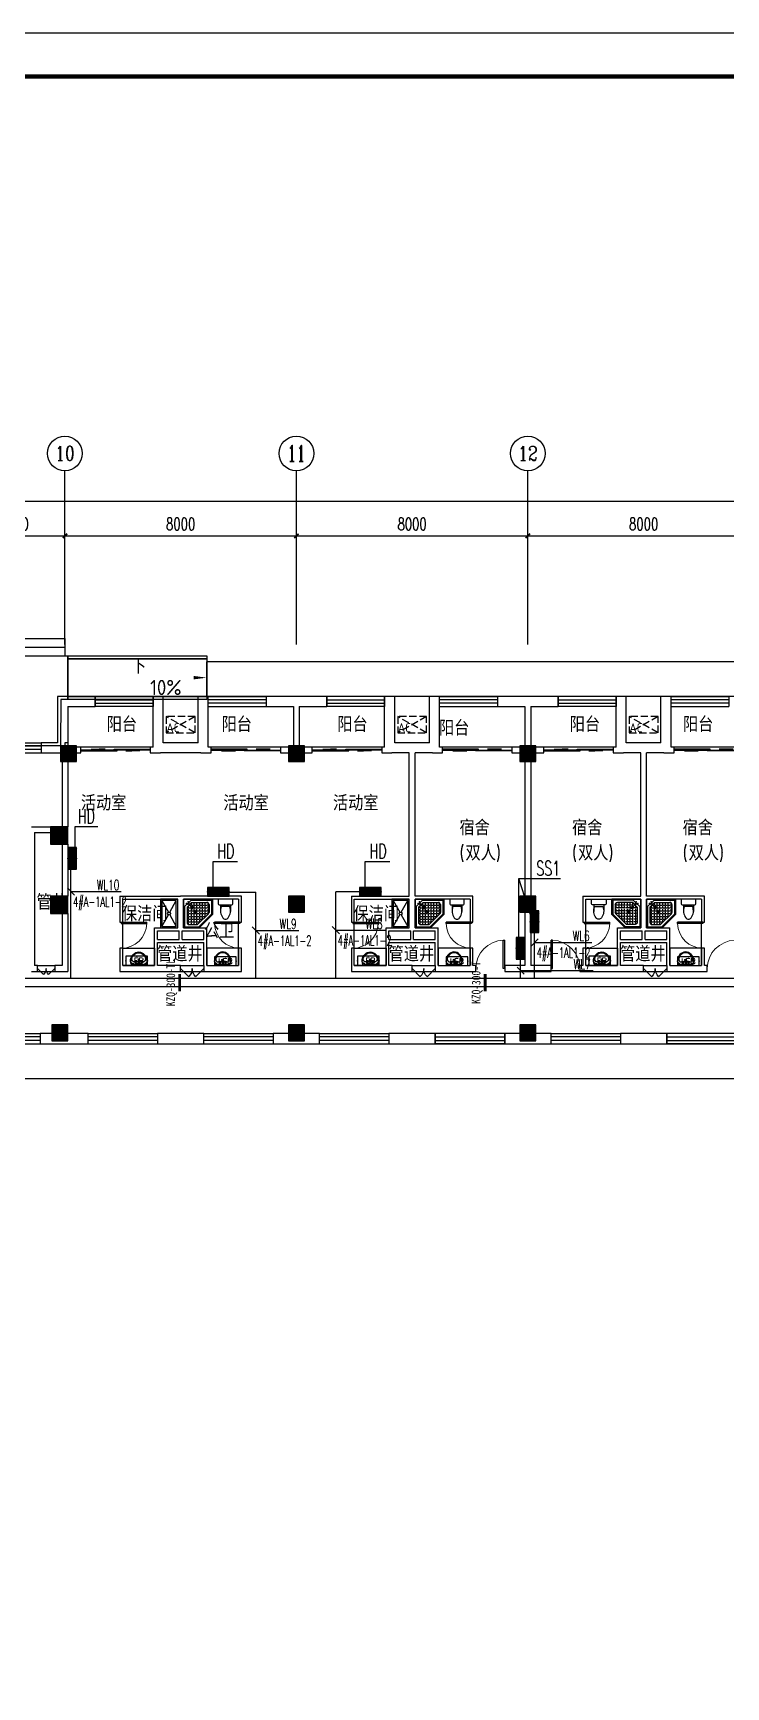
# Model space of a CAD drawing. Extents: x 1725663 to 4653551, y -550461 to 248782.
# Drawn here: x 2118950 to 2142894, y -62416 to -5262 of the extents above; entities that cross this region are included whole.
import ezdxf
from ezdxf.enums import TextEntityAlignment as Align

# ---------------------------------------------------------------- set-up
doc = ezdxf.new("R2010")
doc.units = 0
doc.header["$LTSCALE"] = 1000
doc.linetypes.add('DASH', pattern=[0.35, 0.25, -0.1])
for name, color, linetype in [('0-底图', 7, 'Continuous'), ('A-ANNO-IDEN', 3, 'Continuous'), ('A-ANNO-TXT', 7, 'Continuous'), ('AXIS', 3, 'Continuous'), ('AXIS_TEXT', 7, 'Continuous'), ('BTTK', 7, 'Continuous'), ('CABLETRAY', 4, 'Continuous'), ('CLAYER', 7, 'Continuous'), ('COLUMN', 255, 'Continuous'), ('DIM-照明', 3, 'Continuous'), ('DIM-箱柜', 7, 'Continuous'), ('DOOR_FIRE', 4, 'Continuous'), ('E2-楼梯、坡道', 52, 'Continuous'), ('EQUIP-箱柜', 3, 'Continuous'), ('GROUND', 2, 'Continuous'), ('PUB_HATCH', 8, 'Continuous'), ('PUB_TEXT', 7, 'Continuous'), ('PUB_TITLE', 4, 'Continuous'), ('TEL_TEXT', 7, 'Continuous'), ('WALL', 2, 'Continuous'), ('WINDOW', 4, 'Continuous'), ('WIRE-照明', 6, 'Continuous'), ('抗震支吊架', 2, 'Continuous'), ('洁具', 213, 'Continuous'), ('空调外机', 211, 'Continuous')]:
    doc.layers.add(name, color=color, linetype=linetype)
doc.styles.add('_TCH_AXIS', font='COMPLEX', dxfattribs={"bigfont": 'GBCBIG'})
doc.styles.add('_TEL_DIM', font='SIMPLEX', dxfattribs={"width": 0.8, "height": 3.5, "bigfont": 'HZTXT'})
doc.styles.add('A_DIM_T3', font='SIMPLEX', dxfattribs={"width": 0.7, "bigfont": 'HZ'})
doc.styles.add('COMPLEX', font='COMPLEX')
doc.styles.add('HZ(TK)', font='geniso.shx', dxfattribs={"width": 0.9, "bigfont": 'hztxt.shx'})
doc.styles.add('kzcad', font='', dxfattribs={"width": 0.8})
doc.styles.get("Standard").update_dxf_attribs({"font": 'geniso.shx', "bigfont": 'hztxt.shx'})
doc.styles.get('kzcad').set_extended_font_data('SimSun')
doc.dimstyles.new('_TCH_ARCH&&150', dxfattribs={"dimtxt": 420, "dimasz": 150, "dimexe": 375, "dimexo": 450, "dimgap": 202.5, "dimtad": 1, "dimdec": 0, "dimzin": 0, "dimdsep": 46, "dimtxsty": 'A_DIM_T3', "dimblk": 'ARCHTICK', "dimcen": 0.09, "dimclrt": 7, "dimazin": 2, "dimtfac": 1, "dimtdec": 0, "dimtix": 1, "dimtmove": 2, "dimatfit": 3, "dimfxl": 150, "dimtolj": 1, "dimtzin": 0, "dimarcsym": 0})

# ---------------------------------------------------------------- blocks, each defined once
blk = doc.blocks.new('vhtemplate_2020年新竖式图框_A0')
at = {"layer": 'PUB_TITLE', "color": 7}
blk.add_lwpolyline([(0, 0), (1189, 0), (1189, 841), (0, 841)], close=True, dxfattribs=at)
at = {"layer": 'PUB_TITLE', "const_width": 1}
blk.add_lwpolyline([(25, 10), (1179, 10), (1179, 831), (25, 831)], close=True, dxfattribs=at)
at = {"layer": 'BTTK', "color": 4, "style": 'HZ(TK)', "width": 0.9}
for tag, p in [('合作单位', (1144, 743.5)), ('建设单位', (1144, 209.5)), ('工程名称', (1144, 176.5)), ('子项名称', (1154, 160)), ('图纸名称', (1144, 141))]:
    blk.add_attdef(tag, text='', height=3.5, dxfattribs=at).set_placement(p, align=Align.MIDDLE_CENTER)
for tag, p in [('注册证书号', (1156.5, 309.01)), ('注册印章号', (1156.5, 301.01)), ('设计号', (1154, 193)), ('图别', (1137.75, 34)), ('图号', (1170.25, 34)), ('版本号', (1137.75, 26)), ('日期', (1170.25, 26))]:
    blk.add_attdef(tag, text='', height=3.5, dxfattribs=at).set_placement(p, align=Align.MIDDLE)
blk = doc.blocks.new('*X490')
at = {"color": 0}
for p, q in [((-250, 33), (-83, 200)), ((-250, 68), (-118, 200)), ((-250, 104), (-154, 200)), ((-250, 139), (-189, 200)), ((-250, 174), (-224, 200)), ((-247, 0), (-47, 200)), ((-212, 0), (-12, 200)), ((-177, 0), (23, 200)), ((-141, 0), (59, 200)), ((-106, 0), (94, 200)), ((-71, 0), (129, 200)), ((-35, 0), (165, 200)), ((0, 0), (200, 200)), ((35, 0), (235, 200)), ((71, 0), (250, 179)), ((106, 0), (250, 144)), ((141, 0), (250, 109)), ((177, 0), (250, 73)), ((212, 0), (250, 38)), ((247, 0), (250, 3))]:
    blk.add_line(p, q, dxfattribs=at)
blk = doc.blocks.new('$equip$00002943')
for p, q in [((-0.75, 0.6), (-0.75, 0)), ((0.75, 0.6), (-0.75, 0.6)), ((-0.75, 0), (0.75, 0)), ((0.75, 0), (0.75, 0.6))]:
    blk.add_line(p, q)
for points, const_width in [([(-0.75, 0.3), (0.75, 0.3)], 0.6), ([(-0.75, 0.6), (-0.75, 0), (0.75, 0), (0.75, 0.6), (-0.75, 0.6), (-0.75, 0)], 0.02)]:
    blk.add_lwpolyline(points, dxfattribs=dict(const_width=const_width))
for p in [(-0.75, 0.3), (0, 0.6), (0, 0), (0.75, 0.3)]:
    blk.add_point(p)
at = {"xscale": 0.00300000000061118, "yscale": 0.00300000000061118, "zscale": 0.00300000000061118}
blk.add_blockref('*X490', (0, 0), dxfattribs=at)
at = {"color": 7, "style": '_TEL_DIM', "flags": 1}
for tag in ['A', 'REMARK']:
    blk.add_attdef(tag, text='', height=0.00002, dxfattribs=at).set_placement((0, 0), align=Align.MIDDLE_CENTER)
blk = doc.blocks.new('$equip$00002908')
for p, q in [((0.75, 0.6), (-0.75, 0.6)), ((-0.75, 0.6), (-0.75, 0)), ((-0.75, 0), (0.75, 0)), ((0.75, 0), (0.75, 0.6))]:
    blk.add_line(p, q)
at = {"const_width": 0.04}
blk.add_lwpolyline([(-0.75, 0.6), (-0.75, 0), (0.75, 0), (0.75, 0.6), (-0.75, 0.6), (-0.75, 0)], dxfattribs=at)
for p in [(-0.75, 0.3), (0, 0.6), (0, 0), (0.75, 0.3)]:
    blk.add_point(p)
at = {"color": 7, "style": '_TEL_DIM'}
blk.add_attdef('$TEXT$', text='', height=0.4, dxfattribs=at).set_placement((0, 0.3), align=Align.MIDDLE_CENTER)
at = {"color": 7, "style": '_TEL_DIM', "flags": 1}
for tag in ['A', 'REMARK']:
    blk.add_attdef(tag, text='', height=0.00002, dxfattribs=at).set_placement((0, 0), align=Align.MIDDLE_CENTER)
blk = doc.blocks.new('$lvtry$00000178')
at = {"color": 0}
for p, q in [((-238, 0), (238, 0)), ((-214, -36), (-272, -91)), ((-180, -23), (180, -23)), ((-142, -105), (140, -105)), ((140, -105), (-142, -105)), ((216, -37), (268, -91))]:
    blk.add_line(p, q, dxfattribs=at)
blk.add_lwpolyline([(-104, -430, 0.224698), (110, -425, 0.348046), (269, -79), (239, 0), (-241, 0), (-271, -79, 0.356844)], format="xyb", close=True, dxfattribs=at)
for centre, radius in [((-100, -65), 16.3), ((1, -172), 31.6), ((100, -65), 16.3)]:
    blk.add_circle(centre, radius, dxfattribs=at)
at = {"color": 0, "lineweight": 13}
blk.add_circle((1, -172), 23, dxfattribs=at)
at = {"color": 0}
for centre, radius, start, end in [((-142, -205), 100, 90, 190.5602), ((-1, -179), 243, 190.5602, 349.4398), ((-180, -73), 50, 90, 133.181), ((140, -205), 100, 349.4398, 90), ((180, -73), 50, 44.5607, 90)]:
    blk.add_arc(centre, radius, start, end, dxfattribs=at)
for p in [(0, -65), (1, -172)]:
    blk.add_point(p, dxfattribs=at)
blk = doc.blocks.new('1F平面-CAD导入_dwg_Drawing4_t3_dwg_$plan$00001613-474159-1F-927810-1F')
at = {"layer": '洁具'}
for p, q in [((-200, 170), (-430, 170)), ((-260, -140), (-260, 140)), ((-30, 250), (-170, 250)), ((-200, -170), (-200, -220)), ((-170, -250), (-30, -250))]:
    blk.add_line(p, q, dxfattribs=at)
for points in [[(-200, 220), (-200, 170), (-200, -170), (-430, -170)], [(0, -220), (0, 220)]]:
    blk.add_lwpolyline(points, dxfattribs=at)
for centre, radius, start, end in [((-590, 0), 110, 123.4509, 236.5491), ((-413, -227), 398, 67.4505, 126.6381), ((-170, 220), 30, 90, 180), ((-30, 220), 30, 0, 90), ((-413, 227), 398, 233.3619, 292.5495), ((-170, -220), 30, 180, 270), ((-30, -220), 30, 270, 0)]:
    blk.add_arc(centre, radius, start, end, dxfattribs=at)
blk = doc.blocks.new('$lvtry$00000169')
at = {"color": 0}
for p, q in [((259, -36), (259, 0)), ((36, -259), (0, -259)), ((24, -259), (24, -976)), ((259, -36), (36, -259)), ((36, -259), (36, -964)), ((276, -120), (120, -276)), ((120, -276), (120, -808)), ((120, -309), (147, -309)), ((120, -405), (147, -405)), ((120, -501), (147, -501)), ((144, -151), (291, -298)), ((151, -144), (298, -291)), ((173, -309), (173, -239)), ((173, -309), (243, -309)), ((173, -405), (173, -335)), ((173, -405), (243, -405)), ((173, -501), (173, -431)), ((173, -501), (243, -501)), ((173, -598), (173, -528)), ((183, -213), (205, -213)), ((220, -213), (243, -213)), ((259, -24), (976, -24)), ((259, -36), (964, -36)), ((270, -213), (270, -143)), ((270, -213), (340, -213)), ((270, -263), (270, -239)), ((270, -405), (270, -335)), ((270, -405), (340, -405)), ((270, -501), (270, -431)), ((270, -501), (340, -501)), ((270, -598), (270, -528)), ((276, -120), (808, -120)), ((334, -309), (340, -309)), ((366, -213), (366, -143)), ((366, -213), (436, -213)), ((366, -309), (366, -239)), ((366, -309), (436, -309)), ((366, -405), (366, -335)), ((366, -405), (379, -405)), ((366, -501), (366, -431)), ((366, -501), (436, -501)), ((366, -598), (366, -528)), ((462, -213), (462, -143)), ((462, -213), (532, -213)), ((462, -309), (462, -239)), ((462, -309), (532, -309)), ((462, -405), (462, -335)), ((462, -405), (532, -405)), ((462, -501), (462, -431)), ((462, -501), (532, -501)), ((462, -598), (462, -528)), ((859, -511), (511, -859)), ((964, -525), (525, -964)), ((976, -530), (530, -976)), ((558, -213), (558, -143)), ((558, -213), (628, -213)), ((558, -309), (558, -239)), ((558, -309), (628, -309)), ((558, -405), (558, -335)), ((558, -405), (628, -405)), ((558, -501), (558, -431)), ((558, -501), (628, -501)), ((558, -598), (558, -528)), ((655, -213), (655, -143)), ((655, -213), (725, -213)), ((655, -309), (655, -239)), ((655, -309), (725, -309)), ((655, -405), (655, -335)), ((655, -405), (725, -405)), ((655, -501), (655, -431)), ((655, -501), (725, -501)), ((655, -598), (655, -528)), ((751, -213), (751, -143)), ((751, -213), (821, -213)), ((751, -309), (751, -239)), ((751, -309), (821, -309)), ((751, -405), (751, -335)), ((751, -405), (821, -405)), ((751, -501), (751, -431)), ((751, -501), (821, -501)), ((751, -598), (751, -528)), ((847, -213), (847, -143)), ((847, -213), (880, -213)), ((847, -309), (847, -239)), ((847, -309), (880, -309)), ((847, -405), (847, -335)), ((847, -405), (880, -405)), ((847, -501), (847, -431)), ((847, -501), (867, -501)), ((880, -192), (880, -460)), ((964, -36), (976, -24)), ((964, -36), (964, -525)), ((964, -525), (976, -530)), ((976, -24), (976, -530)), ((36, -964), (24, -976)), ((24, -976), (530, -976)), ((36, -964), (525, -964)), ((120, -598), (147, -598)), ((120, -694), (147, -694)), ((120, -790), (147, -790)), ((173, -598), (243, -598)), ((173, -694), (173, -624)), ((173, -694), (243, -694)), ((173, -790), (173, -720)), ((173, -790), (243, -790)), ((173, -878), (173, -816)), ((192, -880), (460, -880)), ((270, -598), (340, -598)), ((270, -694), (270, -624)), ((270, -694), (340, -694)), ((270, -790), (270, -720)), ((270, -790), (340, -790)), ((270, -880), (270, -816)), ((366, -598), (436, -598)), ((366, -694), (366, -624)), ((366, -694), (436, -694)), ((366, -790), (366, -720)), ((366, -790), (436, -790)), ((366, -880), (366, -816)), ((462, -598), (532, -598)), ((462, -694), (462, -624)), ((462, -694), (532, -694)), ((462, -790), (462, -720)), ((462, -790), (532, -790)), ((462, -880), (462, -816)), ((525, -964), (530, -976)), ((558, -598), (628, -598)), ((558, -694), (558, -624)), ((558, -694), (628, -694)), ((558, -790), (558, -720)), ((558, -790), (580, -790)), ((655, -598), (725, -598)), ((655, -694), (655, -624)), ((655, -694), (676, -694)), ((751, -598), (773, -598))]:
    blk.add_line(p, q, dxfattribs=at)
blk.add_lwpolyline([(0, 0), (0, -1000), (540, -1000), (1000, -540), (1000, 0)], close=True)
for points in [[(0, 0), (0, -1000)], [(0, 0), (1000, 0)], [(1000, 0), (1000, -540)], [(136, -190), (148, -178), (132, -162), (121, -174)], [(190, -136), (178, -148), (162, -132), (174, -121)], [(1000, -540), (540, -1000)], [(0, -1000), (540, -1000)]]:
    blk.add_lwpolyline(points, close=True, dxfattribs=at)
for radius in [43.8, 31.1]:
    blk.add_circle((416, -428), radius, dxfattribs=at)
for centre, radius, start, end in [((296, -296), 40.6, 142.583, 128.4197), ((296, -296), 28.6, 145.828, 125.6599), ((808, -192), 72, 0, 90), ((808, -460), 72, 315, 0), ((192, -808), 72, 180, 270), ((460, -808), 72, 270, 315)]:
    blk.add_arc(centre, radius, start, end, dxfattribs=at)
for p in [(103, -156, 0), (156, -102, 0), (416, -428, 0)]:
    blk.add_point(p, dxfattribs=at)
blk = doc.blocks.new('A$C70365C93')
at = {"layer": '洁具'}
blk.add_lwpolyline([(-1900, 2300), (-1900, 1700), (-800, 1700), (-800, 2300)], close=True, dxfattribs=at)
blk.add_blockref('$lvtry$00000178', (-1350, 2280), dxfattribs=at)
at = {"layer": '洁具', "extrusion": (0, 0, -1), "xscale": -1, "zscale": -1, "rotation": 90}
blk.add_blockref('1F平面-CAD导入_dwg_Drawing4_t3_dwg_$plan$00001613-474159-1F-927810-1F', (1450, 0), dxfattribs=at)
at = {"layer": '洁具', "rotation": 180}
blk.add_blockref('$lvtry$00000169', (0, 0), dxfattribs=at)
blk = doc.blocks.new('A$Cf5a72a1b')
at = {"layer": '空调外机', "linetype": 'DASH'}
for p, q in [((1000, 563), (0, 0)), ((1000, 0), (0, 563))]:
    blk.add_line(p, q, dxfattribs=at)
blk.add_lwpolyline([(1000, 563), (0, 563), (0, 0), (1000, 0)], close=True, dxfattribs=at)
at = {"layer": 'PUB_TEXT'}
blk.add_text('AC', height=315, dxfattribs=at).set_placement((5, 18))
blk = doc.blocks.new('_ArchTick')
at = {"color": 0, "linetype": 'ByBlock', "const_width": 0.4}
blk.add_lwpolyline([(-0.5, -0.5), (0.5, 0.5)], dxfattribs=at)
blk = doc.blocks.new('*D707')
at = {"layer": 'AXIS', "color": 0, "lineweight": -2, "transparency": 16777216}
for p, q in [((1497007, 55195), (1497007, 60070)), ((1604207, 55195), (1604207, 60070)), ((1497007, 59695), (1604207, 59695))]:
    blk.add_line(p, q, dxfattribs=at)
at = {"layer": 'Defpoints', "color": 0, "transparency": 16777216}
for p in [(1604207, 59695), (1497007, 54745), (1604207, 54745)]:
    blk.add_point(p, dxfattribs=at)
at = {"layer": 'AXIS', "color": 0, "lineweight": -2, "transparency": 16777216, "xscale": 150, "yscale": 150, "zscale": 150, "rotation": 180}
blk.add_blockref('_ArchTick', (1497007, 59695), dxfattribs=at)
at = {"layer": 'AXIS', "color": 0, "lineweight": -2, "transparency": 16777216, "xscale": 150, "yscale": 150, "zscale": 150}
blk.add_blockref('_ArchTick', (1604207, 59695), dxfattribs=at)
at = {"layer": 'AXIS', "color": 7, "transparency": 16777216, "insert": (1550607, 60108), "char_height": 420, "attachment_point": 5, "style": 'A_DIM_T3'}
blk.add_mtext('\\A1;107200', dxfattribs=at)
blk = doc.blocks.new('*D717')
at = {"layer": 'AXIS', "color": 0, "lineweight": -2, "transparency": 16777216}
for p, q in [((1553307, 55195), (1553307, 58870)), ((1556807, 55195), (1556807, 58870)), ((1553307, 58495), (1556807, 58495))]:
    blk.add_line(p, q, dxfattribs=at)
at = {"layer": 'Defpoints', "color": 0, "transparency": 16777216}
for p in [(1556807, 58495), (1553307, 54745), (1556807, 54745)]:
    blk.add_point(p, dxfattribs=at)
at = {"layer": 'AXIS', "color": 0, "lineweight": -2, "transparency": 16777216, "xscale": 150, "yscale": 150, "zscale": 150, "rotation": 180}
blk.add_blockref('_ArchTick', (1553307, 58495), dxfattribs=at)
at = {"layer": 'AXIS', "color": 0, "lineweight": -2, "transparency": 16777216, "xscale": 150, "yscale": 150, "zscale": 150}
blk.add_blockref('_ArchTick', (1556807, 58495), dxfattribs=at)
at = {"layer": 'AXIS', "color": 7, "transparency": 16777216, "insert": (1555057, 58908), "char_height": 420, "attachment_point": 5, "style": 'A_DIM_T3'}
blk.add_mtext('\\A1;3500', dxfattribs=at)
blk = doc.blocks.new('*D718')
at = {"layer": 'AXIS', "color": 0, "lineweight": -2, "transparency": 16777216}
for p, q in [((1556807, 55195), (1556807, 58870)), ((1564807, 55195), (1564807, 58870)), ((1556807, 58495), (1564807, 58495))]:
    blk.add_line(p, q, dxfattribs=at)
at = {"layer": 'Defpoints', "color": 0, "transparency": 16777216}
for p in [(1564807, 58495), (1556807, 54745), (1564807, 54745)]:
    blk.add_point(p, dxfattribs=at)
at = {"layer": 'AXIS', "color": 0, "lineweight": -2, "transparency": 16777216, "xscale": 150, "yscale": 150, "zscale": 150, "rotation": 180}
blk.add_blockref('_ArchTick', (1556807, 58495), dxfattribs=at)
at = {"layer": 'AXIS', "color": 0, "lineweight": -2, "transparency": 16777216, "xscale": 150, "yscale": 150, "zscale": 150}
blk.add_blockref('_ArchTick', (1564807, 58495), dxfattribs=at)
at = {"layer": 'AXIS', "color": 7, "transparency": 16777216, "insert": (1560807, 58908), "char_height": 420, "attachment_point": 5, "style": 'A_DIM_T3'}
blk.add_mtext('\\A1;8000', dxfattribs=at)
blk = doc.blocks.new('*D719')
at = {"layer": 'AXIS', "color": 0, "lineweight": -2, "transparency": 16777216}
for p, q in [((1564807, 55195), (1564807, 58870)), ((1572807, 55195), (1572807, 58870)), ((1564807, 58495), (1572807, 58495))]:
    blk.add_line(p, q, dxfattribs=at)
at = {"layer": 'Defpoints', "color": 0, "transparency": 16777216}
for p in [(1572807, 58495), (1564807, 54745), (1572807, 54745)]:
    blk.add_point(p, dxfattribs=at)
at = {"layer": 'AXIS', "color": 0, "lineweight": -2, "transparency": 16777216, "xscale": 150, "yscale": 150, "zscale": 150, "rotation": 180}
blk.add_blockref('_ArchTick', (1564807, 58495), dxfattribs=at)
at = {"layer": 'AXIS', "color": 0, "lineweight": -2, "transparency": 16777216, "xscale": 150, "yscale": 150, "zscale": 150}
blk.add_blockref('_ArchTick', (1572807, 58495), dxfattribs=at)
at = {"layer": 'AXIS', "color": 7, "transparency": 16777216, "insert": (1568807, 58908), "char_height": 420, "attachment_point": 5, "style": 'A_DIM_T3'}
blk.add_mtext('\\A1;8000', dxfattribs=at)
blk = doc.blocks.new('*D720')
at = {"layer": 'AXIS', "color": 0, "lineweight": -2, "transparency": 16777216}
for p, q in [((1572807, 55195), (1572807, 58870)), ((1580807, 55195), (1580807, 58870)), ((1572807, 58495), (1580807, 58495))]:
    blk.add_line(p, q, dxfattribs=at)
at = {"layer": 'Defpoints', "color": 0, "transparency": 16777216}
for p in [(1580807, 58495), (1572807, 54745), (1580807, 54745)]:
    blk.add_point(p, dxfattribs=at)
at = {"layer": 'AXIS', "color": 0, "lineweight": -2, "transparency": 16777216, "xscale": 150, "yscale": 150, "zscale": 150, "rotation": 180}
blk.add_blockref('_ArchTick', (1572807, 58495), dxfattribs=at)
at = {"layer": 'AXIS', "color": 0, "lineweight": -2, "transparency": 16777216, "xscale": 150, "yscale": 150, "zscale": 150}
blk.add_blockref('_ArchTick', (1580807, 58495), dxfattribs=at)
at = {"layer": 'AXIS', "color": 7, "transparency": 16777216, "insert": (1576807, 58908), "char_height": 420, "attachment_point": 5, "style": 'A_DIM_T3'}
blk.add_mtext('\\A1;8000', dxfattribs=at)
blk = doc.blocks.new('$WINLIB2D$00000001')
at = {"color": 0}
for points in [[(-0.5, 0.5), (-0.5, -0.5)], [(-0.5, 0.5), (0.5, 0.5)], [(0.5, -0.5), (0.5, 0.5)], [(0.5, 0.167), (-0.5, 0.167)], [(0.5, -0.167), (-0.5, -0.167)], [(-0.5, -0.5), (0.5, -0.5)]]:
    blk.add_lwpolyline(points, dxfattribs=at)
blk = doc.blocks.new('_AXISO')
blk.add_circle((0, 0), 0.5)
at = {"layer": 'AXIS_TEXT', "style": 'COMPLEX', "width": 1.041667}
blk.add_attdef('A', text='', height=0.56, dxfattribs=at).set_placement((-0.25, -0.28), (0.25, -0.28), align=Align.FIT)
blk = doc.blocks.new('$DorLib2D$00000116')
at = {"color": 0}
for p, q in [((-0.5, 0), (-0.146, 0.354)), ((0.5, 0), (0.146, 0.354))]:
    blk.add_line(p, q, dxfattribs=at)
for centre, start, end in [((-0.5, 0), 0, 45), ((0.5, 0), 135, 180)]:
    blk.add_arc(centre, 0.5, start, end, dxfattribs=at)
blk = doc.blocks.new('$DorLib2D$00000001')
for p, q in [((0.45, 0.975), (0.5, 0.975)), ((0.45, 0), (0.45, 0.975)), ((0.5, 0), (0.5, 0.975)), ((0.5, 0), (0.45, 0))]:
    blk.add_line(p, q)
at = {"lineweight": 13}
blk.add_arc((0.475, 0), 0.975, 91.4693, 180, dxfattribs=at)
blk = doc.blocks.new('$DorLib2D$00000131')
at = {"color": 0, "linetype": 'Continuous'}
for p, q in [((-0.5, 0.125), (-0.5, 0)), ((0.019, 0.125), (-0.5, 0.125)), ((-0.5, 0), (0.019, 0)), ((-0.024, 0), (0.5, 0)), ((-0.024, -0.125), (-0.024, 0)), ((0.019, 0), (0.019, 0.125)), ((0.15, 0.125), (0.232, 0.197)), ((0.35, 0.125), (0.15, 0.125)), ((0.232, 0.197), (0.232, 0.125)), ((0.5, 0), (0.5, -0.125)), ((-0.35, -0.125), (-0.15, -0.125)), ((-0.232, -0.197), (-0.232, -0.125)), ((-0.15, -0.125), (-0.232, -0.197)), ((0.5, -0.125), (-0.024, -0.125))]:
    blk.add_line(p, q, dxfattribs=at)
blk = doc.blocks.new('ghj')
at = {"layer": 'PUB_HATCH'}
for points in [[(1557207, 51245.3), (1556657, 51245.3), (1556657, 50695.3), (1557207, 50695.3)], [(1565082, 51245.3), (1564532, 51245.3), (1564532, 50695.3), (1565082, 50695.3)], [(1573082, 51245.3), (1572532, 51245.3), (1572532, 50695.3), (1573082, 50695.3)], [(1556907, 48445.3), (1556307, 48445.3), (1556307, 47845.3), (1556907, 47845.3)], [(1556907, 46045.3), (1556307, 46045.3), (1556307, 45445.3), (1556907, 45445.3)], [(1565082, 46045.3), (1564532, 46045.3), (1564532, 45495.3), (1565082, 45495.3)], [(1573082, 46045.3), (1572532, 46045.3), (1572532, 45495.3), (1573082, 45495.3)], [(1556907, 41595.3), (1556357, 41595.3), (1556357, 41045.3), (1556907, 41045.3)], [(1565082, 41595.3), (1564532, 41595.3), (1564532, 41045.3), (1565082, 41045.3)], [(1573082, 41595.3), (1572532, 41595.3), (1572532, 41045.3), (1573082, 41045.3)]]:
    blk.add_hatch(color=256, dxfattribs=at).paths.add_polyline_path(points)
for p, q in [((1560157, 45895.3), (1560382.7, 45489)), ((1560431.3, 45489), (1560657, 45895.3)), ((1568157, 45895.3), (1568382.7, 45489)), ((1568431.3, 45489), (1568657, 45895.3)), ((1560157, 44995.3), (1560382.7, 45401.6)), ((1560431.3, 45401.6), (1560657, 44995.3)), ((1568157, 44995.3), (1568382.7, 45401.6)), ((1568431.3, 45401.6), (1568657, 44995.3))]:
    blk.add_line(p, q)
for points in [[(1560107, 44945.3), (1560707, 44945.3), (1560707, 45945.3), (1560107, 45945.3)], [(1560157, 44995.3), (1560657, 44995.3), (1560657, 45895.3), (1560157, 45895.3)], [(1568107, 44945.3), (1568707, 44945.3), (1568707, 45945.3), (1568107, 45945.3)], [(1568157, 44995.3), (1568657, 44995.3), (1568657, 45895.3), (1568157, 45895.3)]]:
    blk.add_lwpolyline(points, close=True)
for centre in [(1560407, 45445.3), (1568407, 45445.3)]:
    blk.add_circle(centre, 50)
at = {"layer": 'A-ANNO-IDEN'}
blk.add_lwpolyline([(1556907, 53595.3, 0, 0, 0), (1561707, 53595.3, 0, 120, 0), (1561257, 53595.3, 0, 0, 0)], format="xyseb", dxfattribs=at)
at = {"layer": 'AXIS'}
for p, q in [((1556807, 54745.3), (1556807, 60745.3)), ((1564807, 54745.3), (1564807, 60745.3)), ((1572807, 54745.3), (1572807, 60745.3))]:
    blk.add_line(p, q, dxfattribs=at)
at = {"layer": 'COLUMN'}
for p, q in [((1557207, 51245.3), (1556657, 51245.3)), ((1556657, 51245.3), (1556657, 50695.3)), ((1557207, 50695.3), (1557207, 51245.3)), ((1565082, 51245.3), (1564532, 51245.3)), ((1564532, 51245.3), (1564532, 50695.3)), ((1565082, 50695.3), (1565082, 51245.3)), ((1573082, 51245.3), (1572532, 51245.3)), ((1572532, 51245.3), (1572532, 50695.3)), ((1573082, 50695.3), (1573082, 51245.3)), ((1556657, 50695.3), (1557207, 50695.3)), ((1564532, 50695.3), (1565082, 50695.3)), ((1572532, 50695.3), (1573082, 50695.3)), ((1556907, 48445.3), (1556307, 48445.3)), ((1556307, 48445.3), (1556307, 47845.3)), ((1556907, 47845.3), (1556907, 48445.3)), ((1556307, 47845.3), (1556907, 47845.3)), ((1556907, 46045.3), (1556307, 46045.3)), ((1556307, 46045.3), (1556307, 45445.3)), ((1556907, 45445.3), (1556907, 46045.3)), ((1565082, 46045.3), (1564532, 46045.3)), ((1564532, 46045.3), (1564532, 45495.3)), ((1565082, 45495.3), (1565082, 46045.3)), ((1573082, 46045.3), (1572532, 46045.3)), ((1572532, 46045.3), (1572532, 45495.3)), ((1573082, 45495.3), (1573082, 46045.3)), ((1556307, 45445.3), (1556907, 45445.3)), ((1564532, 45495.3), (1565082, 45495.3)), ((1572532, 45495.3), (1573082, 45495.3)), ((1556907, 41595.3), (1556357, 41595.3)), ((1556357, 41595.3), (1556357, 41045.3)), ((1556907, 41045.3), (1556907, 41595.3)), ((1565082, 41595.3), (1564532, 41595.3)), ((1564532, 41595.3), (1564532, 41045.3)), ((1565082, 41045.3), (1565082, 41595.3)), ((1573082, 41595.3), (1572532, 41595.3)), ((1572532, 41595.3), (1572532, 41045.3)), ((1573082, 41045.3), (1573082, 41595.3)), ((1556357, 41045.3), (1556907, 41045.3)), ((1564532, 41045.3), (1565082, 41045.3)), ((1572532, 41045.3), (1573082, 41045.3))]:
    blk.add_line(p, q, dxfattribs=at)
at = {"layer": 'DOOR_FIRE'}
for p, q in [((1555857, 43645.3), (1556457, 43645.3)), ((1555857, 43445.3), (1556457, 43445.3)), ((1560807, 43645.3), (1561607, 43645.3)), ((1560807, 43445.3), (1561607, 43445.3)), ((1568807, 43645.3), (1569607, 43645.3)), ((1568807, 43445.3), (1569607, 43445.3)), ((1576807, 43645.3), (1577607, 43645.3)), ((1576807, 43445.3), (1577607, 43445.3))]:
    blk.add_line(p, q, dxfattribs=at)
at = {"layer": 'E2-楼梯、坡道'}
for points in [[(1545207, 54645.3), (1545207, 54945.3), (1556807, 54945.3), (1556807, 54345.3)], [(1545207, 54345.3), (1545207, 54645.3), (1556807, 54645.3), (1556807, 54345.3)]]:
    blk.add_lwpolyline(points, dxfattribs=at)
for points in [[(1545407, 51245.3), (1545407, 52845.3), (1545207, 52845.3), (1545207, 54345.3), (1556907, 54345.3), (1556907, 52845.3), (1556667, 52845.3), (1556657, 51245.3)], [(1561707, 54345.3), (1561707, 54245.3), (1556907, 54245.3), (1556907, 54345.3)], [(1556907, 54245.3), (1561707, 54245.3), (1561707, 52945.3), (1556907, 52945.3)], [(1561707, 52945.3), (1561707, 52845.3), (1556907, 52845.3), (1556907, 52945.3)]]:
    blk.add_lwpolyline(points, close=True, dxfattribs=at)
at = {"layer": 'GROUND'}
for p, q in [((1561707, 52945.3), (1561707, 54145.3)), ((1588449.6, 54145.3), (1561707, 54145.3)), ((1515607, 39745.3), (1589057, 39745.3))]:
    blk.add_line(p, q, dxfattribs=at)
for points in [[(1588449.6, 52945.3), (1561707, 52945.3)], [(1515607, 40945.3), (1589057, 40945.3)]]:
    blk.add_lwpolyline(points, dxfattribs=at)
at = {"layer": 'WALL'}
for p, q in [((1557857, 52945.3), (1556557, 52945.3)), ((1556557, 52945.3), (1556557, 51345.3)), ((1556907, 52595.3), (1557857, 52595.3)), ((1556907, 52595.3), (1556907, 51245.3)), ((1557857, 52595.3), (1557857, 52945.3)), ((1560207, 52945.3), (1559857, 52945.3)), ((1559857, 52945.3), (1559857, 52595.3)), ((1559857, 51195.3), (1559857, 52595.3)), ((1560207, 51345.3), (1560207, 52945.3)), ((1561407, 51345.3), (1561407, 52945.3)), ((1561757, 52945.3), (1561407, 52945.3)), ((1561757, 52595.3), (1561757, 52945.3)), ((1561757, 51195.3), (1561757, 52595.3)), ((1564807, 52945.3), (1563757, 52945.3)), ((1563757, 52945.3), (1563757, 52595.3)), ((1563757, 52595.3), (1564707, 52595.3)), ((1564707, 52595.3), (1564707, 51245.3)), ((1565857, 52945.3), (1564807, 52945.3)), ((1564907, 52595.3), (1565857, 52595.3)), ((1564907, 52595.3), (1564907, 51245.3)), ((1565857, 52595.3), (1565857, 52945.3)), ((1568207, 52945.3), (1567857, 52945.3)), ((1567857, 52945.3), (1567857, 52595.3)), ((1567857, 51195.3), (1567857, 52595.3)), ((1568207, 51345.3), (1568207, 52945.3)), ((1569757, 52945.3), (1569407, 52945.3)), ((1569407, 51345.3), (1569407, 52945.3)), ((1569757, 52595.3), (1569757, 52945.3)), ((1569757, 51195.3), (1569757, 52595.3)), ((1572807, 52945.3), (1571757, 52945.3)), ((1571757, 52945.3), (1571757, 52595.3)), ((1571757, 52595.3), (1572707, 52595.3)), ((1572707, 52595.3), (1572707, 51245.3)), ((1573857, 52945.3), (1572807, 52945.3)), ((1572907, 52595.3), (1573857, 52595.3)), ((1572907, 52595.3), (1572907, 51245.3)), ((1573857, 52595.3), (1573857, 52945.3)), ((1576207, 52945.3), (1575857, 52945.3)), ((1575857, 52945.3), (1575857, 52595.3)), ((1575857, 51195.3), (1575857, 52595.3)), ((1576207, 51345.3), (1576207, 52945.3)), ((1577407, 51345.3), (1577407, 52945.3)), ((1577757, 52945.3), (1577407, 52945.3)), ((1577757, 52595.3), (1577757, 52945.3)), ((1577757, 51195.3), (1577757, 52595.3)), ((1556557, 51345.3), (1555982, 51345.3)), ((1555982, 51345.3), (1555982, 50995.3)), ((1555982, 50995.3), (1556657, 50995.3)), ((1556757, 51145.3), (1556757, 51145.3)), ((1556782, 51145.3), (1556782, 51145.3)), ((1556907, 51345.3), (1556807, 51345.3)), ((1556807, 51345.3), (1556807, 51245.3)), ((1556807, 51145.3), (1556807, 51145.3)), ((1557357, 51195.3), (1557207, 51195.3)), ((1557207, 50995.3), (1557357, 50995.3)), ((1557357, 50995.3), (1557357, 51195.3)), ((1559857, 51195.3), (1559757, 51195.3)), ((1559757, 51195.3), (1559757, 50995.3)), ((1559757, 50995.3), (1560107, 50995.3)), ((1561507, 50995.3), (1560107, 50995.3)), ((1561407, 51345.3), (1560207, 51345.3)), ((1561507, 50995.3), (1561857, 50995.3)), ((1561857, 51195.3), (1561757, 51195.3)), ((1561857, 50995.3), (1561857, 51195.3)), ((1564532, 51195.3), (1564257, 51195.3)), ((1564257, 51195.3), (1564257, 50995.3)), ((1564257, 50995.3), (1564532, 50995.3)), ((1565357, 51195.3), (1565082, 51195.3)), ((1565082, 50995.3), (1565357, 50995.3)), ((1565357, 50995.3), (1565357, 51195.3)), ((1567857, 51195.3), (1567757, 51195.3)), ((1567757, 51195.3), (1567757, 50995.3)), ((1567757, 50995.3), (1568107, 50995.3)), ((1568707, 50995.3), (1568107, 50995.3)), ((1568807, 51345.3), (1568207, 51345.3)), ((1568707, 46045.3), (1568707, 50995.3)), ((1569407, 51345.3), (1568807, 51345.3)), ((1569507, 50995.3), (1568907, 50995.3)), ((1568907, 46045.3), (1568907, 50995.3)), ((1569507, 50995.3), (1569857, 50995.3)), ((1569857, 51195.3), (1569757, 51195.3)), ((1569857, 50995.3), (1569857, 51195.3)), ((1572532, 51195.3), (1572257, 51195.3)), ((1572257, 51195.3), (1572257, 50995.3)), ((1572257, 50995.3), (1572532, 50995.3)), ((1573357, 51195.3), (1573082, 51195.3)), ((1573082, 50995.3), (1573357, 50995.3)), ((1573357, 50995.3), (1573357, 51195.3)), ((1575857, 51195.3), (1575757, 51195.3)), ((1575757, 51195.3), (1575757, 50995.3)), ((1575757, 50995.3), (1576107, 50995.3)), ((1576707, 50995.3), (1576107, 50995.3)), ((1576807, 51345.3), (1576207, 51345.3)), ((1576707, 46045.3), (1576707, 50995.3)), ((1577407, 51345.3), (1576807, 51345.3)), ((1577507, 50995.3), (1576907, 50995.3)), ((1576907, 46045.3), (1576907, 50995.3)), ((1577507, 50995.3), (1577857, 50995.3)), ((1577857, 51195.3), (1577757, 51195.3)), ((1577857, 50995.3), (1577857, 51195.3)), ((1556707, 50695.3), (1556707, 48445.3)), ((1556907, 50695.3), (1556907, 48445.3)), ((1572707, 50695.3), (1572707, 46045.3)), ((1572907, 50695.3), (1572907, 46045.3)), ((1555657, 48445.3), (1556307, 48445.3)), ((1555757, 48245.3), (1556307, 48245.3)), ((1555757, 48245.3), (1555757, 45895.3)), ((1556707, 47845.3), (1556707, 46045.3)), ((1556907, 47845.3), (1556907, 46045.3)), ((1555757, 45895.3), (1555757, 43645.3)), ((1558707, 46045.3), (1560807, 46045.3)), ((1558707, 46045.3), (1558707, 45145.3)), ((1558807, 45945.3), (1560707, 45945.3)), ((1558807, 45145.3), (1558807, 45945.3)), ((1560707, 44945.3), (1560707, 45945.3)), ((1562907, 46045.3), (1560807, 46045.3)), ((1560907, 44945.3), (1560907, 45945.3)), ((1562807, 45945.3), (1560907, 45945.3)), ((1562807, 45945.3), (1562807, 45145.3)), ((1562907, 45145.3), (1562907, 46045.3)), ((1566707, 46045.3), (1568707, 46045.3)), ((1566707, 46045.3), (1566707, 45145.3)), ((1566807, 45945.3), (1568707, 45945.3)), ((1566807, 45145.3), (1566807, 45945.3)), ((1568707, 44945.3), (1568707, 45945.3)), ((1570907, 46045.3), (1568907, 46045.3)), ((1568907, 44945.3), (1568907, 45945.3)), ((1570807, 45945.3), (1568907, 45945.3)), ((1570807, 45945.3), (1570807, 45145.3)), ((1570907, 45145.3), (1570907, 46045.3)), ((1574707, 46045.3), (1576707, 46045.3)), ((1574707, 46045.3), (1574707, 45145.3)), ((1574807, 45945.3), (1576707, 45945.3)), ((1574807, 45145.3), (1574807, 45945.3)), ((1576707, 44945.3), (1576707, 45945.3)), ((1578907, 46045.3), (1576907, 46045.3)), ((1576907, 44945.3), (1576907, 45945.3)), ((1578807, 45945.3), (1576907, 45945.3)), ((1578807, 45945.3), (1578807, 45145.3)), ((1578907, 45145.3), (1578907, 46045.3)), ((1556707, 45445.3), (1556707, 43645.3)), ((1556907, 45445.3), (1556907, 43445.3)), ((1572707, 45495.3), (1572707, 43645.3)), ((1572907, 45495.3), (1572907, 43645.3)), ((1558707, 45145.3), (1558807, 45145.3)), ((1559907, 44945.3), (1560707, 44945.3)), ((1559907, 44445.3), (1559907, 44945.3)), ((1560007, 44845.3), (1560757, 44845.3)), ((1560007, 44545.3), (1560007, 44845.3)), ((1560757, 44545.3), (1560757, 44845.3)), ((1560857, 44845.3), (1561607, 44845.3)), ((1560857, 44545.3), (1560857, 44845.3)), ((1560907, 44945.3), (1561707, 44945.3)), ((1561607, 44545.3), (1561607, 44845.3)), ((1561707, 44445.3), (1561707, 44945.3)), ((1562807, 45145.3), (1562907, 45145.3)), ((1566707, 45145.3), (1566807, 45145.3)), ((1567907, 44945.3), (1568707, 44945.3)), ((1567907, 44445.3), (1567907, 44945.3)), ((1568007, 44845.3), (1568757, 44845.3)), ((1568007, 44545.3), (1568007, 44845.3)), ((1568757, 44545.3), (1568757, 44845.3)), ((1568857, 44845.3), (1569607, 44845.3)), ((1568857, 44545.3), (1568857, 44845.3)), ((1568907, 44945.3), (1569707, 44945.3)), ((1569607, 44545.3), (1569607, 44845.3)), ((1569707, 44445.3), (1569707, 44945.3)), ((1570807, 45145.3), (1570907, 45145.3)), ((1574707, 45145.3), (1574807, 45145.3)), ((1575907, 44945.3), (1576707, 44945.3)), ((1575907, 44445.3), (1575907, 44945.3)), ((1576007, 44845.3), (1576757, 44845.3)), ((1576007, 44545.3), (1576007, 44845.3)), ((1576757, 44545.3), (1576757, 44845.3)), ((1576857, 44845.3), (1577607, 44845.3)), ((1576857, 44545.3), (1576857, 44845.3)), ((1576907, 44945.3), (1577707, 44945.3)), ((1577607, 44545.3), (1577607, 44845.3)), ((1577707, 44445.3), (1577707, 44945.3)), ((1578807, 45145.3), (1578907, 45145.3)), ((1558807, 44245.3), (1558707, 44245.3)), ((1558707, 44245.3), (1558707, 43445.3)), ((1558807, 43645.3), (1558807, 44245.3)), ((1559907, 43645.3), (1559907, 44445.3)), ((1560007, 44545.3), (1560757, 44545.3)), ((1560007, 44445.3), (1560807, 44445.3)), ((1560007, 43645.3), (1560007, 44445.3)), ((1560807, 44445.3), (1561607, 44445.3)), ((1560857, 44545.3), (1561607, 44545.3)), ((1561607, 43645.3), (1561607, 44445.3)), ((1561707, 43645.3), (1561707, 44445.3)), ((1562907, 44245.3), (1562807, 44245.3)), ((1562807, 44245.3), (1562807, 43645.3)), ((1562907, 43445.3), (1562907, 44245.3)), ((1566807, 44245.3), (1566707, 44245.3)), ((1566707, 44245.3), (1566707, 43445.3)), ((1566807, 43645.3), (1566807, 44245.3)), ((1567907, 43645.3), (1567907, 44445.3)), ((1568007, 44545.3), (1568757, 44545.3)), ((1568007, 44445.3), (1568807, 44445.3)), ((1568007, 43645.3), (1568007, 44445.3)), ((1568807, 44445.3), (1569607, 44445.3)), ((1568857, 44545.3), (1569607, 44545.3)), ((1569607, 43645.3), (1569607, 44445.3)), ((1569707, 43645.3), (1569707, 44445.3)), ((1570907, 44245.3), (1570807, 44245.3)), ((1570807, 44245.3), (1570807, 43645.3)), ((1570907, 43645.3), (1570907, 44245.3)), ((1574807, 44245.3), (1574707, 44245.3)), ((1574707, 44245.3), (1574707, 43645.3)), ((1574807, 43645.3), (1574807, 44245.3)), ((1575907, 43645.3), (1575907, 44445.3)), ((1576007, 44545.3), (1576757, 44545.3)), ((1576007, 44445.3), (1576807, 44445.3)), ((1576007, 43645.3), (1576007, 44445.3)), ((1576807, 44445.3), (1577607, 44445.3)), ((1576857, 44545.3), (1577607, 44545.3)), ((1577607, 43645.3), (1577607, 44445.3)), ((1577707, 43645.3), (1577707, 44445.3)), ((1578907, 44245.3), (1578807, 44245.3)), ((1578807, 44245.3), (1578807, 43645.3)), ((1578907, 43645.3), (1578907, 44245.3)), ((1555657, 43445.3), (1555857, 43445.3)), ((1555857, 43645.3), (1555757, 43645.3)), ((1555857, 43445.3), (1555857, 43645.3)), ((1556707, 43645.3), (1556457, 43645.3)), ((1556457, 43645.3), (1556457, 43445.3)), ((1556457, 43445.3), (1556907, 43445.3)), ((1558707, 43445.3), (1559907, 43445.3)), ((1558807, 43645.3), (1559907, 43645.3)), ((1559907, 43445.3), (1560807, 43445.3)), ((1560807, 43645.3), (1560007, 43645.3)), ((1560807, 43445.3), (1560807, 43645.3)), ((1561607, 43645.3), (1561607, 43445.3)), ((1561607, 43445.3), (1561707, 43445.3)), ((1561707, 43645.3), (1562807, 43645.3)), ((1561707, 43445.3), (1562907, 43445.3)), ((1566707, 43445.3), (1567907, 43445.3)), ((1566807, 43645.3), (1567907, 43645.3)), ((1567907, 43445.3), (1568807, 43445.3)), ((1568807, 43645.3), (1568007, 43645.3)), ((1568807, 43445.3), (1568807, 43645.3)), ((1569607, 43645.3), (1569607, 43445.3)), ((1569607, 43445.3), (1569707, 43445.3)), ((1569707, 43645.3), (1570807, 43645.3)), ((1569707, 43445.3), (1570907, 43445.3)), ((1571007, 43645.3), (1570907, 43645.3)), ((1570907, 43445.3), (1571007, 43445.3)), ((1571007, 43445.3), (1571007, 43645.3)), ((1572707, 43645.3), (1572007, 43645.3)), ((1572007, 43645.3), (1572007, 43445.3)), ((1572007, 43445.3), (1572807, 43445.3)), ((1572807, 43445.3), (1573607, 43445.3)), ((1573607, 43645.3), (1572907, 43645.3)), ((1573607, 43445.3), (1573607, 43645.3)), ((1574707, 43645.3), (1574607, 43645.3)), ((1574607, 43645.3), (1574607, 43445.3)), ((1574607, 43445.3), (1574707, 43445.3)), ((1574707, 43445.3), (1575907, 43445.3)), ((1574807, 43645.3), (1575907, 43645.3)), ((1575907, 43445.3), (1576807, 43445.3)), ((1576807, 43645.3), (1576007, 43645.3)), ((1576807, 43445.3), (1576807, 43645.3)), ((1577607, 43645.3), (1577607, 43445.3)), ((1577607, 43445.3), (1577707, 43445.3)), ((1577707, 43645.3), (1578807, 43645.3)), ((1577707, 43445.3), (1578907, 43445.3)), ((1579007, 43645.3), (1578907, 43645.3)), ((1578907, 43445.3), (1579007, 43445.3)), ((1579007, 43445.3), (1579007, 43645.3)), ((1556357, 41295.3), (1555957, 41295.3)), ((1555957, 41295.3), (1555957, 40945.3)), ((1557607, 41295.3), (1556907, 41295.3)), ((1557607, 40945.3), (1557607, 41295.3)), ((1561607, 41295.3), (1560007, 41295.3)), ((1560007, 41295.3), (1560007, 40945.3)), ((1561607, 40945.3), (1561607, 41295.3)), ((1564532, 41295.3), (1564007, 41295.3)), ((1564007, 41295.3), (1564007, 40945.3)), ((1565607, 41295.3), (1565082, 41295.3)), ((1565607, 40945.3), (1565607, 41295.3)), ((1569607, 41295.3), (1568007, 41295.3)), ((1568007, 41295.3), (1568007, 40945.3)), ((1569607, 40945.3), (1569607, 41295.3)), ((1572532, 41295.3), (1572007, 41295.3)), ((1572007, 41295.3), (1572007, 40945.3)), ((1573607, 41295.3), (1573082, 41295.3)), ((1573607, 40945.3), (1573607, 41295.3)), ((1577607, 41295.3), (1576007, 41295.3)), ((1576007, 41295.3), (1576007, 40945.3)), ((1577607, 40945.3), (1577607, 41295.3)), ((1555957, 40945.3), (1556632, 40945.3)), ((1556632, 40945.3), (1557607, 40945.3)), ((1560007, 40945.3), (1561607, 40945.3)), ((1564007, 40945.3), (1564807, 40945.3)), ((1564807, 40945.3), (1565607, 40945.3)), ((1568007, 40945.3), (1569607, 40945.3)), ((1572007, 40945.3), (1572807, 40945.3)), ((1572807, 40945.3), (1573607, 40945.3)), ((1576007, 40945.3), (1577607, 40945.3))]:
    blk.add_line(p, q, dxfattribs=at)
at = {"layer": 'WINDOW'}
for p, q in [((1559757, 51195.3), (1557357, 51195.3)), ((1564257, 51195.3), (1561857, 51195.3)), ((1567757, 51195.3), (1565357, 51195.3)), ((1572257, 51195.3), (1569857, 51195.3)), ((1575757, 51195.3), (1573357, 51195.3)), ((1580257, 51195.3), (1577857, 51195.3)), ((1558807, 44245.3), (1558807, 45145.3)), ((1562807, 44245.3), (1562807, 45145.3)), ((1566807, 44245.3), (1566807, 45145.3)), ((1570807, 44245.3), (1570807, 45145.3)), ((1574807, 44245.3), (1574807, 45145.3)), ((1578807, 44245.3), (1578807, 45145.3))]:
    blk.add_line(p, q, dxfattribs=at)
at = {"layer": '洁具'}
for points in [[(1558807, 43645.3), (1558807, 44245.3), (1559907, 44245.3), (1559907, 43645.3)], [(1566807, 43645.3), (1566807, 44245.3), (1567907, 44245.3), (1567907, 43645.3)]]:
    blk.add_lwpolyline(points, close=True, dxfattribs=at)
for p in [(1560307.5, 51689.1), (1568307.5, 51689.1), (1576307.5, 51689.1)]:
    blk.add_blockref('A$Cf5a72a1b', p)
at = {"rotation": 180}
for p in [(1560907, 45945.3), (1568907, 45945.3), (1576907, 45945.3)]:
    blk.add_blockref('A$C70365C93', p, dxfattribs=at)
at = {"xscale": -1, "rotation": 180}
blk.add_blockref('A$C70365C93', (1576707, 45945.3), dxfattribs=at)
at = {"layer": 'AXIS'}
ref = blk.add_blockref('_AXISO', (1556807, 61345.3), dxfattribs=dict(at, xscale=1200, yscale=1200, zscale=1200))
ref.add_attrib('A', '10', dxfattribs={"layer": 'AXIS_TEXT', "height": 492.67, "style": '_TCH_AXIS'}).set_placement((1556466.8, 61098.9), (1557147.2, 61098.9), align=Align.FIT)
ref = blk.add_blockref('_AXISO', (1564807, 61345.3), dxfattribs=dict(at, xscale=1200, yscale=1200, zscale=1200))
ref.add_attrib('A', '11', dxfattribs={"layer": 'AXIS_TEXT', "height": 553.14, "style": '_TCH_AXIS'}).set_placement((1564490.9, 61068.7), (1565123.1, 61068.7), align=Align.FIT)
ref = blk.add_blockref('_AXISO', (1572807, 61345.3), dxfattribs=dict(at, xscale=1200, yscale=1200, zscale=1200))
ref.add_attrib('A', '12', dxfattribs={"layer": 'AXIS_TEXT', "height": 492.67, "style": '_TCH_AXIS'}).set_placement((1572466.8, 61098.9), (1573147.2, 61098.9), align=Align.FIT)
at = {"layer": 'DOOR_FIRE', "zscale": 200}
for p, xscale, yscale in [((1556157, 43545.3), 600, -600), ((1561207, 43545.3), 800, -800), ((1569207, 43545.3), 800, -800), ((1577207, 43545.3), 800, -800)]:
    blk.add_blockref('$DorLib2D$00000116', p, dxfattribs=dict(at, xscale=xscale, yscale=yscale))
at = {"layer": 'WINDOW'}
for name, p, xscale, yscale, zscale, rotation in [('$WINLIB2D$00000001', (1558857, 52770.3), 2000, 350, 2000, 180), ('$WINLIB2D$00000001', (1562757, 52770.3), -2000, 350, -2000, 180), ('$WINLIB2D$00000001', (1566857, 52770.3), 2000, 350, 2000, 180), ('$WINLIB2D$00000001', (1574857, 52770.3), 2000, 350, 2000, 180), ('$WINLIB2D$00000001', (1578757, 52770.3), -2000, 350, -2000, 180), ('$DorLib2D$00000131', (1558557, 51095.3), 2400, -200, 2400, 180), ('$DorLib2D$00000131', (1563057, 51095.3), -2400, -200, -2400, 180), ('$DorLib2D$00000131', (1566557, 51095.3), 2400, -200, 2400, 180), ('$DorLib2D$00000131', (1571057, 51095.3), -2400, -200, -2400, 180), ('$DorLib2D$00000131', (1574557, 51095.3), 2400, -200, 2400, 180), ('$DorLib2D$00000131', (1579057, 51095.3), -2400, -200, -2400, 180), ('$DorLib2D$00000001', (1558757, 44695.3), 900, -900, 900, 90), ('$DorLib2D$00000001', (1562857, 44695.3), 900, 900, 900, 90), ('$DorLib2D$00000001', (1566757, 44695.3), 900, -900, 900, 90), ('$DorLib2D$00000001', (1570857, 44695.3), 900, 900, 900, 90), ('$DorLib2D$00000001', (1574757, 44695.3), 900, -900, 900, 90), ('$DorLib2D$00000001', (1578857, 44695.3), 900, 900, 900, 90)]:
    blk.add_blockref(name, p, dxfattribs=dict(at, xscale=xscale, yscale=yscale, zscale=zscale, rotation=rotation))
for name, p, xscale, yscale, zscale in [('$WINLIB2D$00000001', (1570757, 52770.3), 2000, -350, 2000), ('$WINLIB2D$00000001', (1555082, 51170.3), 1800, -350, 1800), ('$DorLib2D$00000001', (1571507, 43545.3), 1000, 1000, 1000), ('$DorLib2D$00000001', (1574107, 43545.3), -1000, 1000, -1000), ('$DorLib2D$00000001', (1579507, 43545.3), 1000, 1000, 1000), ('$WINLIB2D$00000001', (1555057, 41120.3), 1800, -350, 1800), ('$WINLIB2D$00000001', (1558807, 41120.3), 2400, -350, 2400), ('$WINLIB2D$00000001', (1562807, 41120.3), 2400, -350, 2400), ('$WINLIB2D$00000001', (1566807, 41120.3), 2400, -350, 2400), ('$WINLIB2D$00000001', (1570807, 41120.3), -2400, -350, -2400), ('$WINLIB2D$00000001', (1574807, 41120.3), 2400, -350, 2400), ('$WINLIB2D$00000001', (1578807, 41120.3), -2400, -350, -2400)]:
    blk.add_blockref(name, p, dxfattribs=dict(at, xscale=xscale, yscale=yscale, zscale=zscale))
at = {"layer": '洁具', "xscale": -1, "rotation": 180}
for p in [(1559357.9, 43665.3), (1567357.9, 43665.3)]:
    blk.add_blockref('$lvtry$00000178', p, dxfattribs=at)
at = {"layer": 'A-ANNO-TXT', "color": 7}
for s, p in [('下', (1559094.1, 53728)), ('10%', (1559751.5, 52994))]:
    blk.add_text(s, height=525, dxfattribs=at).set_placement(p)
at = {"layer": 'CLAYER'}
for s, p in [('管井', (1555827, 45573.4)), ('公卫', (1561612.3, 44586.3)), ('管道井', (1559992.3, 43782.3)), ('管道井', (1559992.3, 43782.3)), ('管道井', (1567992.3, 43782.3)), ('管道井', (1575992.3, 43782.3))]:
    blk.add_text(s, height=525, dxfattribs=at).set_placement(p)
at = {"layer": 'PUB_TEXT'}
for s, p in [('阳台', (1558252.3, 51713.4)), ('阳台', (1562219.5, 51713.4)), ('阳台', (1566221.8, 51713.4)), ('阳台', (1569733.4, 51591.2)), ('阳台', (1574253, 51713.4)), ('阳台', (1578167.5, 51713.4)), ('活动室', (1557357.5, 48999.2)), ('活动室', (1562281.1, 48999.2)), ('活动室', (1566070.7, 48999.2)), ('宿舍', (1570441.6, 48145.6)), ('宿舍', (1574331.6, 48145.6)), ('宿舍', (1578152.4, 48145.6)), ('(', (1570441.6, 47273.5)), ('双人', (1570651.6, 47273.5)), (')', (1571701.6, 47273.5)), ('(', (1574331.6, 47273.5)), ('双人', (1574541.6, 47273.5)), (')', (1575591.6, 47273.5)), ('(', (1578152.4, 47273.5)), ('双人', (1578362.4, 47273.5)), (')', (1579412.4, 47273.5)), ('保洁间', (1558778.8, 45169)), ('保洁间', (1566778.8, 45169))]:
    blk.add_text(s, height=525, dxfattribs=at).set_placement(p)
at = {"layer": 'AXIS'}
for p1, p2, distance, picture, middle in [((1497007, 54745.3), (1604207, 54745.3), 4950, '*D707', (1550607, 60107.8)), ((1553307, 54745.3), (1556807, 54745.3), 3750, '*D717', (1555057, 58907.8)), ((1556807, 54745.3), (1564807, 54745.3), 3750, '*D718', (1560807, 58907.8)), ((1564807, 54745.3), (1572807, 54745.3), 3750, '*D719', (1568807, 58907.8)), ((1572807, 54745.3), (1580807, 54745.3), 3750, '*D720', (1576807, 58907.8))]:
    dim = blk.add_aligned_dim(p1=p1, p2=p2, distance=distance, dimstyle='_TCH_ARCH&&150', dxfattribs=at)
    dim.commit()
    dim.dimension.update_dxf_attribs({"geometry": picture, "text_midpoint": middle})

msp = doc.modelspace()

# ---------------------------------------------------------------- linework, layer by layer
at = {"layer": 'CABLETRAY'}
for p, q in [((2070643, -37927), (2156280, -37927)), ((2070643, -37927), (2156280, -37927)), ((2156280, -38227), (2070643, -38227)), ((2156280, -38227), (2070643, -38227))]:
    msp.add_line(p, q, dxfattribs=at)
at = {"layer": 'DIM-照明'}
for p, q in [((2120384, -35054), (2120136, -34806)), ((2120384, -35054), (2120136, -34806)), ((2126770, -36397), (2126523, -36150)), ((2126770, -36397), (2126523, -36150)), ((2129535, -36387), (2129288, -36140)), ((2129535, -36387), (2129288, -36140)), ((2136407, -36563), (2136160, -36811)), ((2136407, -36563), (2136160, -36811)), ((2135924, -37786), (2135676, -37538)), ((2135924, -37786), (2135676, -37538))]:
    msp.add_line(p, q, dxfattribs=at)
for points in [[(2120260, -34930), (2121068, -34930)], [(2120260, -34930), (2121068, -34930)], [(2121068, -34930), (2122000, -34930)], [(2121068, -34930), (2122000, -34930)], [(2126646, -36273), (2127382, -36273)], [(2126646, -36273), (2127382, -36273)], [(2127382, -36273), (2128133, -36273)], [(2127382, -36273), (2128133, -36273)], [(2129411, -36264), (2130358, -36264)], [(2129411, -36264), (2130358, -36264)], [(2130358, -36264), (2131120, -36264)], [(2130358, -36264), (2131120, -36264)], [(2136284, -36687), (2137512, -36687)], [(2136284, -36687), (2137512, -36687)], [(2137512, -36687), (2138263, -36687)], [(2137512, -36687), (2138263, -36687)], [(2135800, -37662), (2137546, -37662)], [(2135800, -37662), (2137546, -37662)], [(2137546, -37662), (2138308, -37662)], [(2137546, -37662), (2138308, -37662)]]:
    msp.add_lwpolyline(points, dxfattribs=at)
at = {"layer": 'DIM-箱柜'}
for p, q in [((2120404, -33457), (2120404, -32682)), ((2120404, -32682), (2121193, -32682)), ((2120404, -33457), (2120404, -32682)), ((2120404, -32682), (2121193, -32682)), ((2125171, -34788), (2125171, -33885)), ((2125171, -33885), (2126014, -33885)), ((2125171, -34788), (2125171, -33885)), ((2125171, -33885), (2126014, -33885)), ((2130432, -34788), (2130432, -33885)), ((2130432, -33885), (2131274, -33885)), ((2130432, -34788), (2130432, -33885)), ((2130432, -33885), (2131274, -33885)), ((2135734, -36513), (2135734, -34473)), ((2136150, -35763), (2135734, -34473)), ((2135734, -34473), (2137178, -34473)), ((2135734, -36513), (2135734, -34473)), ((2136150, -35763), (2135734, -34473)), ((2135734, -34473), (2137178, -34473))]:
    msp.add_line(p, q, dxfattribs=at)
at = {"layer": 'WIRE-照明'}
for p, q in [((2120260, -37927), (2120260, -34161)), ((2125723, -34953), (2126646, -34953)), ((2126646, -37927), (2126646, -34953)), ((2130234, -34938), (2129411, -34938)), ((2129411, -37927), (2129411, -34938)), ((2136284, -37927), (2136284, -36346)), ((2135800, -37927), (2135800, -37263))]:
    msp.add_line(p, q, dxfattribs=at)
at = {"layer": '抗震支吊架', "color": 2, "const_width": 100}
for points in [[(2124016, -38377), (2124016, -37777)], [(2134571, -38377), (2134571, -37777)]]:
    msp.add_lwpolyline(points, dxfattribs=at)

# ---------------------------------------------------------------- block references
at = {"layer": '0-底图', "xscale": 150, "yscale": 150, "zscale": 150}
msp.add_blockref('vhtemplate_2020年新竖式图框_A0', (2031892, -131412), dxfattribs=at)
at = {"layer": '0-底图'}
msp.add_blockref('ghj', (563243, -81133), dxfattribs=at)
at = {"layer": 'EQUIP-箱柜', "xscale": 500, "yscale": 500, "zscale": 500}
for p, rotation in [((2120150, -33786), 270), ((2136134, -35971), 270), ((2135950, -36888), 90)]:
    msp.add_blockref('$equip$00002943', p, dxfattribs=dict(at, rotation=rotation))
for p in [(2125348, -35088), (2130609, -35088)]:
    msp.add_blockref('$equip$00002943', p, dxfattribs=at)
for p in [(2122535, -37468), (2125597, -37488), (2130535, -37468), (2133597, -37488), (2138535, -37468), (2141597, -37488)]:
    msp.add_blockref('$equip$00002908', p, dxfattribs=at).add_auto_attribs({'$TEXT$': 'LEB'})

# ---------------------------------------------------------------- texts
at = {"layer": 'DIM-照明', "color": 7, "style": '_TEL_DIM', "width": 0.64}
for s, p in [('WL10', (2121155, -34880)), ('WL10', (2121155, -34880)), ('WL9', (2127470, -36223)), ('WL9', (2127470, -36223)), ('WL8', (2130445, -36214)), ('WL8', (2130445, -36214)), ('WL6', (2137600, -36637)), ('WL6', (2137600, -36637)), ('WL7', (2137634, -37612)), ('WL7', (2137634, -37612))]:
    msp.add_text(s, height=350, dxfattribs=at).set_placement(p)
at = {"layer": 'DIM-箱柜', "color": 7, "style": '_TEL_DIM', "width": 0.64}
for s, p in [('HD', (2120494, -32582)), ('HD', (2120494, -32582)), ('HD', (2125315, -33785)), ('HD', (2125315, -33785)), ('HD', (2130576, -33785)), ('HD', (2130576, -33785)), ('SS1', (2136342, -34373)), ('SS1', (2136342, -34373))]:
    msp.add_text(s, height=500, dxfattribs=at).set_placement(p)
at = {"layer": 'TEL_TEXT', "style": '_TEL_DIM', "width": 0.6}
for p in [(2120332, -35458), (2126718, -36801), (2129483, -36792), (2136355, -37215)]:
    msp.add_text('4#A-1AL1-2', height=350, dxfattribs=at).set_placement(p)
at = {"layer": '抗震支吊架', "color": 2, "style": 'kzcad', "width": 0.8}
for s, p in [('KZQ-300-TL', (2123856, -38077)), ('KZQ-300-T', (2134411, -38077))]:
    msp.add_text(s, height=300, rotation=89.8854, dxfattribs=at).set_placement(p, align=Align.CENTER)

doc.saveas('drawing.dxf')
